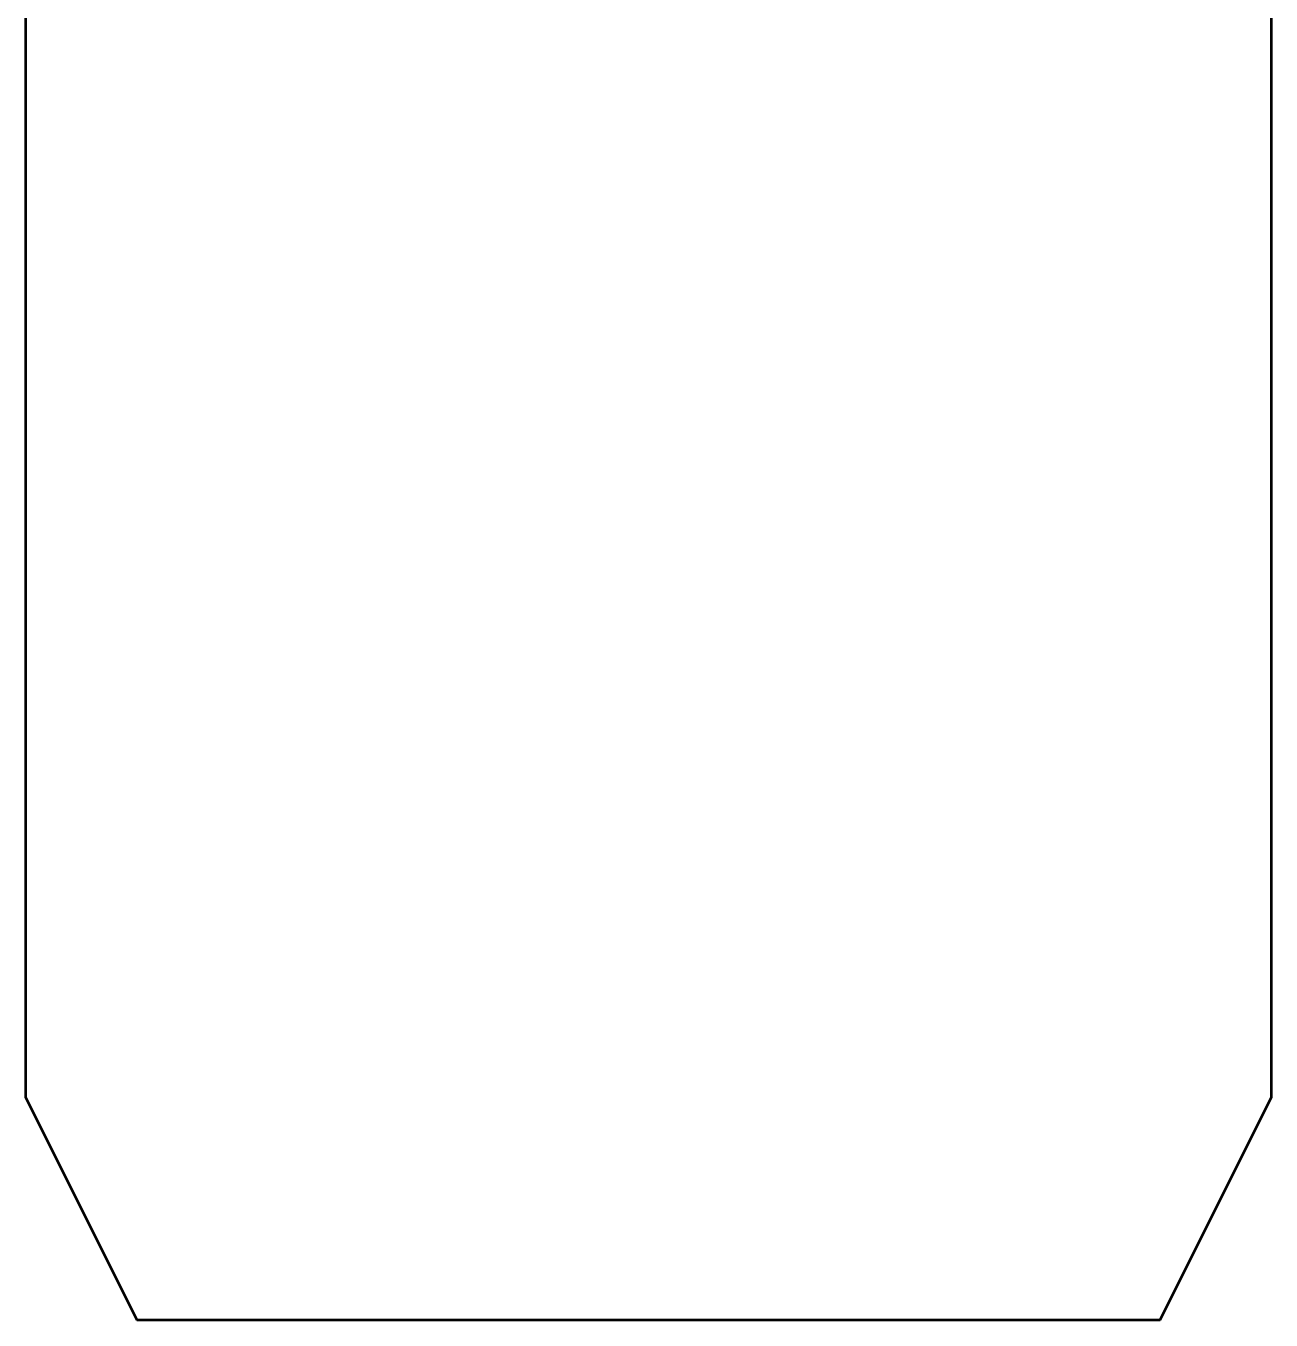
# Model space of a CAD drawing. Header units: centimetres. Extents: x -22 to 11.8, y -31.2 to 14.1.
# Drawn here: x -22 to -8, y -15 to -0.46 of the extents above; entities that cross this region are included whole.
import ezdxf

# ---------------------------------------------------------------- set-up
doc = ezdxf.new("R2010")
doc.units = ezdxf.units.CM
doc.header["$MEASUREMENT"] = 0
doc.layers.add('Layer 1', color=7, linetype='Continuous')

msp = doc.modelspace()

# ---------------------------------------------------------------- linework, layer by layer
at = {"layer": 'Layer 1', "lineweight": 53}
msp.add_open_spline([(-15, -15), (-15, -15), (-9.25, -15), (-9.25, -15), (-9.25, -15), (-9.25, -15), (-8, -12.5), (-8, -12.5), (-8, -12.5), (-8, -12.5), (-8, 5), (-8, 5), (-8, 5), (-8, 5), (-9.25, 9.5), (-9.25, 9.5), (-9.25, 9.5), (-9.25, 9.5), (-9.25, 11), (-9.25, 11), (-9.25, 11), (-9.25, 11), (-15, 11), (-15, 11), (-15, 11), (-15, 11), (-20.75, 11), (-20.75, 11), (-20.75, 11), (-20.75, 11), (-20.75, 9.5), (-20.75, 9.5), (-20.75, 9.5), (-20.75, 9.5), (-22, 5), (-22, 5), (-22, 5), (-22, 5), (-22, -12.5), (-22, -12.5), (-22, -12.5), (-22, -12.5), (-20.75, -15), (-20.75, -15), (-20.75, -15), (-20.75, -15), (-15, -15), (-15, -15)], degree=3, knots=[0, 0, 0, 0, 0.07692308, 0.07692308, 0.07692308, 0.07692308, 0.15384615, 0.15384615, 0.15384615, 0.15384615, 0.23076923, 0.23076923, 0.23076923, 0.23076923, 0.30769231, 0.30769231, 0.30769231, 0.30769231, 0.38461538, 0.38461538, 0.38461538, 0.38461538, 0.46153846, 0.46153846, 0.46153846, 0.46153846, 0.53846154, 0.53846154, 0.53846154, 0.53846154, 0.61538462, 0.61538462, 0.61538462, 0.61538462, 0.69230769, 0.69230769, 0.69230769, 0.69230769, 0.76923077, 0.76923077, 0.76923077, 0.76923077, 0.84615385, 0.84615385, 0.84615385, 0.84615385, 1, 1, 1, 1], dxfattribs=at)

doc.saveas('drawing.dxf')
